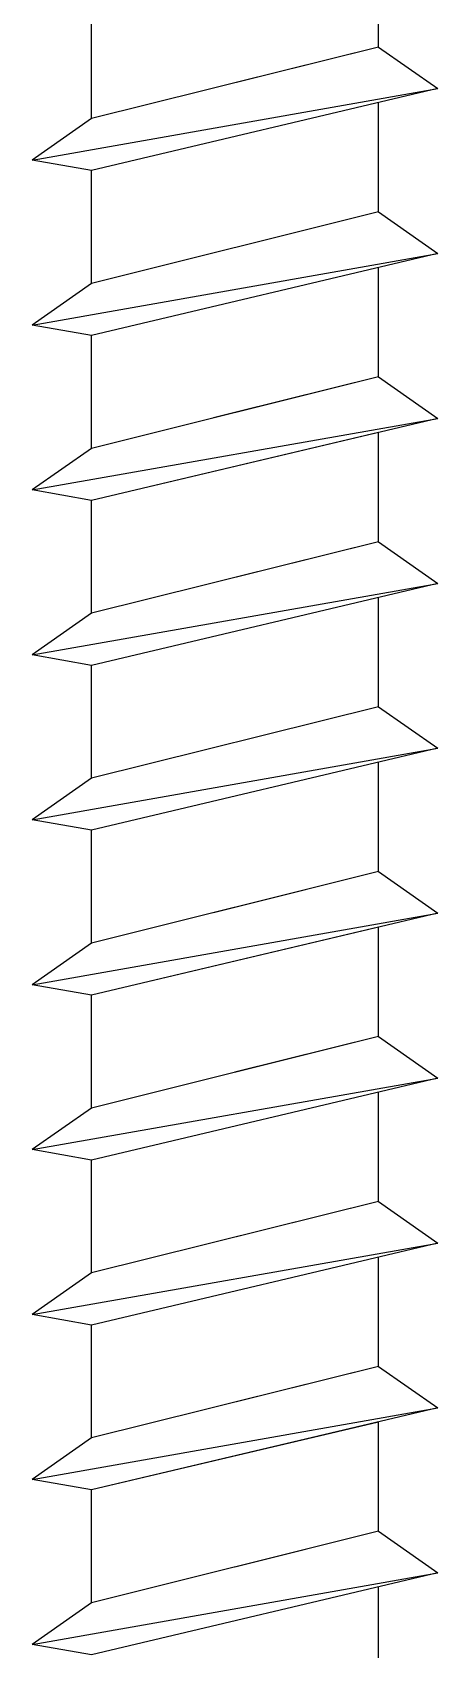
# Model space of a CAD drawing. Header units: inches. Extents: x -2661 to 42767, y -1222 to 9099.
# Drawn here: x -2228.56 to -2228.314, y 2648.769 to 2649.75 of the extents above; entities that cross this region are included whole.
import ezdxf

# ---------------------------------------------------------------- set-up
doc = ezdxf.new("R2010")
doc.units = ezdxf.units.IN
doc.header["$LTSCALE"] = 12
doc.header["$MEASUREMENT"] = 0
doc.layers.add('S-FASTENERS', color=2, linetype='CONTINUOUS')
doc.layers.add('S-SIMPSON', color=2, linetype='CONTINUOUS')

# ---------------------------------------------------------------- blocks, each defined once
blk = doc.blocks.new('SDS.25X8-f')
at = {"layer": 'S-SIMPSON', "color": 1}
for p, q in [((-0.087, -4.72493), (-0.087, -4.7912)), ((-0.087, -4.72493), (-0.087, -4.7912)), ((-0.087, -4.72493), (-0.087, -4.7912)), ((-0.087, -4.72493), (-0.087, -4.7912)), ((-0.087, -4.72493), (-0.087, -4.7912)), ((-0.087, -4.72493), (-0.087, -4.7912)), ((-0.087, -4.72493), (-0.087, -4.7912)), ((-0.087, -4.72493), (-0.087, -4.7912)), ((-0.087, -4.72493), (-0.087, -4.7912)), ((-0.087, -4.72493), (-0.087, -4.7912)), ((-0.123, -4.79972), (0.087, -4.75)), ((-0.123, -4.79972), (0.087, -4.75)), ((-0.123, -4.79972), (0.087, -4.75)), ((-0.123, -4.79972), (0.087, -4.75)), ((0.087, -4.75), (0.123, -4.75635)), ((0.087, -4.75), (0.123, -4.75635)), ((0.087, -4.75), (0.123, -4.75635)), ((0.087, -4.75), (0.123, -4.75635)), ((0.123, -4.75635), (-0.123, -4.79972)), ((0.123, -4.75635), (-0.123, -4.79972)), ((0.123, -4.75635), (-0.123, -4.79972)), ((0.123, -4.75635), (-0.123, -4.79972)), ((0.087, -4.78156), (0.123, -4.75635)), ((0.087, -4.78156), (0.123, -4.75635)), ((0.087, -4.78156), (0.123, -4.75635)), ((0.087, -4.78156), (0.123, -4.75635)), ((-0.087, -4.82493), (0.087, -4.78156)), ((-0.087, -4.82493), (0.087, -4.78156)), ((-0.087, -4.82493), (0.087, -4.78156)), ((-0.087, -4.82493), (0.087, -4.78156)), ((0.087, -4.78156), (0.087, -4.85)), ((0.087, -4.78156), (0.087, -4.85)), ((0.087, -4.78156), (0.087, -4.85)), ((0.087, -4.78156), (0.087, -4.85)), ((0.087, -4.78156), (0.087, -4.85)), ((0.087, -4.78156), (0.087, -4.85)), ((0.087, -4.78156), (0.087, -4.85)), ((0.087, -4.78156), (0.087, -4.85)), ((0.087, -4.78156), (0.087, -4.85)), ((0.087, -4.78156), (0.087, -4.85)), ((0.087, -4.78156), (0.087, -4.85)), ((0.087, -4.78156), (0.087, -4.85)), ((0.087, -4.78156), (0.087, -4.85)), ((0.087, -4.78156), (0.087, -4.85)), ((-0.087, -4.82493), (-0.123, -4.79972)), ((-0.087, -4.82493), (-0.123, -4.79972)), ((-0.087, -4.82493), (-0.123, -4.79972)), ((-0.087, -4.82493), (-0.123, -4.79972)), ((-0.087, -4.82493), (-0.123, -4.79972)), ((-0.087, -4.82493), (0, -4.80324)), ((-0.087, -4.82493), (-0.087, -4.8912)), ((-0.087, -4.82493), (-0.087, -4.8912)), ((-0.087, -4.82493), (-0.087, -4.8912)), ((-0.087, -4.82493), (-0.087, -4.8912)), ((-0.087, -4.82493), (-0.087, -4.8912)), ((-0.087, -4.82493), (-0.087, -4.8912)), ((-0.087, -4.82493), (-0.087, -4.8912)), ((-0.087, -4.82493), (-0.087, -4.8912)), ((-0.087, -4.82493), (-0.087, -4.8912)), ((-0.087, -4.82493), (-0.087, -4.8912)), ((-0.087, -4.82493), (-0.087, -4.8912)), ((-0.087, -4.82493), (-0.087, -4.8912)), ((-0.087, -4.82493), (-0.087, -4.8912)), ((-0.087, -4.82493), (-0.087, -4.8912)), ((-0.087, -4.82493), (-0.087, -4.8912)), ((-0.087, -4.82493), (-0.087, -4.8912)), ((-0.123, -4.89972), (0.087, -4.85)), ((-0.123, -4.89972), (0.087, -4.85)), ((-0.123, -4.89972), (0.087, -4.85)), ((-0.123, -4.89972), (0.087, -4.85)), ((-0.123, -4.89972), (0.087, -4.85)), ((-0.123, -4.89972), (0.087, -4.85)), ((-0.123, -4.89972), (0.087, -4.85)), ((-0.123, -4.89972), (0.087, -4.85)), ((-0.087, -4.8912), (0.087, -4.85)), ((0.087, -4.85), (0.123, -4.85635)), ((0.087, -4.85), (0.123, -4.85635)), ((0.087, -4.85), (0.123, -4.85635)), ((0.087, -4.85), (0.123, -4.85635)), ((0.087, -4.85), (0.123, -4.85635)), ((0.087, -4.85), (0.123, -4.85635)), ((0.087, -4.85), (0.123, -4.85635)), ((0.087, -4.85), (0.123, -4.85635)), ((0.087, -4.85), (0.123, -4.85635)), ((0.123, -4.85635), (-0.123, -4.89972)), ((0.123, -4.85635), (-0.123, -4.89972)), ((0.123, -4.85635), (-0.123, -4.89972)), ((0.123, -4.85635), (-0.123, -4.89972)), ((0.123, -4.85635), (-0.123, -4.89972)), ((0.123, -4.85635), (-0.123, -4.89972)), ((0.123, -4.85635), (-0.123, -4.89972)), ((0.123, -4.85635), (-0.123, -4.89972)), ((0.123, -4.85635), (-0.123, -4.89972)), ((0.087, -4.88156), (0.123, -4.85635)), ((0.087, -4.88156), (0.123, -4.85635)), ((0.087, -4.88156), (0.123, -4.85635)), ((0.087, -4.88156), (0.123, -4.85635)), ((0.087, -4.88156), (0.123, -4.85635)), ((0.087, -4.88156), (0.123, -4.85635)), ((0.087, -4.88156), (0.123, -4.85635)), ((0.087, -4.88156), (0.123, -4.85635)), ((0.087, -4.88156), (0.123, -4.85635)), ((-0.087, -4.92493), (0.087, -4.88156)), ((-0.087, -4.92493), (0.087, -4.88156)), ((-0.087, -4.92493), (0.087, -4.88156)), ((-0.087, -4.92493), (0.087, -4.88156)), ((-0.087, -4.92493), (0.087, -4.88156)), ((-0.087, -4.92493), (0.087, -4.88156)), ((-0.087, -4.92493), (0.087, -4.88156)), ((-0.087, -4.92493), (0.087, -4.88156)), ((-0.087, -4.92493), (0.087, -4.88156)), ((0.087, -4.88156), (0.087, -4.95)), ((0.087, -4.88156), (0.087, -4.95)), ((0.087, -4.88156), (0.087, -4.95)), ((0.087, -4.88156), (0.087, -4.95)), ((0.087, -4.88156), (0.087, -4.95)), ((0.087, -4.88156), (0.087, -4.95)), ((0.087, -4.88156), (0.087, -4.95)), ((0.087, -4.88156), (0.087, -4.95)), ((0.087, -4.88156), (0.087, -4.95)), ((0.087, -4.88156), (0.087, -4.95)), ((0.087, -4.88156), (0.087, -4.95)), ((0.087, -4.88156), (0.087, -4.95)), ((0.087, -4.88156), (0.087, -4.95)), ((0.087, -4.88156), (0.087, -4.95)), ((0.087, -4.88156), (0.087, -4.95)), ((0.087, -4.88156), (0.087, -4.95)), ((0.087, -4.88156), (0.087, -4.95)), ((0.087, -4.88156), (0.087, -4.95)), ((0.087, -4.88156), (0.087, -4.95)), ((0.087, -4.88156), (0.087, -4.95)), ((0.087, -4.88156), (0.087, -4.95)), ((-0.087, -4.92493), (-0.123, -4.89972)), ((-0.087, -4.92493), (-0.123, -4.89972)), ((-0.087, -4.92493), (-0.123, -4.89972)), ((-0.087, -4.92493), (-0.123, -4.89972)), ((-0.087, -4.92493), (-0.123, -4.89972)), ((-0.087, -4.92493), (-0.123, -4.89972)), ((-0.087, -4.92493), (-0.123, -4.89972)), ((-0.087, -4.92493), (-0.123, -4.89972)), ((-0.087, -4.92493), (-0.123, -4.89972)), ((-0.087, -4.92493), (-0.123, -4.89972)), ((-0.087, -4.92493), (-0.123, -4.89972)), ((-0.087, -4.92493), (-0.123, -4.89972)), ((-0.087, -4.92493), (-0.123, -4.89972)), ((-0.087, -4.92493), (0.01301, -4.9)), ((-0.087, -4.92493), (0.01301, -4.9)), ((-0.087, -4.92493), (0.01301, -4.9)), ((-0.087, -4.92493), (0, -4.90324)), ((-0.087, -4.92493), (-0.087, -4.9912)), ((-0.087, -4.92493), (-0.087, -4.9912)), ((-0.087, -4.92493), (-0.087, -4.9912)), ((-0.087, -4.92493), (-0.087, -4.9912)), ((-0.087, -4.92493), (-0.087, -4.9912)), ((-0.087, -4.92493), (-0.087, -4.9912)), ((-0.087, -4.92493), (-0.087, -4.9912)), ((-0.087, -4.92493), (-0.087, -4.9912)), ((-0.087, -4.92493), (-0.087, -4.9912)), ((-0.087, -4.92493), (-0.087, -4.9912)), ((-0.087, -4.92493), (-0.087, -4.9912)), ((-0.087, -4.92493), (-0.087, -4.9912)), ((-0.087, -4.92493), (-0.087, -4.9912)), ((-0.087, -4.92493), (-0.087, -4.9912)), ((-0.087, -4.92493), (-0.087, -4.9912)), ((-0.087, -4.92493), (-0.087, -4.9912)), ((-0.087, -4.92493), (-0.087, -4.9912)), ((-0.087, -4.92493), (-0.087, -4.9912)), ((-0.087, -4.92493), (-0.087, -4.9912)), ((-0.087, -4.92493), (-0.087, -4.9912)), ((-0.087, -4.92493), (-0.087, -4.9912)), ((-0.123, -4.99972), (0.087, -4.95)), ((-0.123, -4.99972), (0.087, -4.95)), ((-0.123, -4.99972), (0.087, -4.95)), ((-0.123, -4.99972), (0.087, -4.95)), ((-0.123, -4.99972), (0.087, -4.95)), ((-0.123, -4.99972), (0.087, -4.95)), ((-0.123, -4.99972), (0.087, -4.95)), ((-0.123, -4.99972), (0.087, -4.95)), ((-0.123, -4.99972), (0.087, -4.95)), ((-0.123, -4.99972), (0.087, -4.95)), ((-0.123, -4.99972), (0.087, -4.95)), ((-0.123, -4.99972), (0.087, -4.95)), ((0.087, -4.95), (0.123, -4.95635)), ((0.087, -4.95), (0.123, -4.95635)), ((0.087, -4.95), (0.123, -4.95635)), ((0.087, -4.95), (0.123, -4.95635)), ((0.087, -4.95), (0.123, -4.95635)), ((0.087, -4.95), (0.123, -4.95635)), ((0.087, -4.95), (0.123, -4.95635)), ((0.087, -4.95), (0.123, -4.95635)), ((0.087, -4.95), (0.123, -4.95635)), ((0.087, -4.95), (0.123, -4.95635)), ((0.087, -4.95), (0.123, -4.95635)), ((0.087, -4.95), (0.123, -4.95635)), ((0.123, -4.95635), (-0.123, -4.99972)), ((0.123, -4.95635), (-0.123, -4.99972)), ((0.123, -4.95635), (-0.123, -4.99972)), ((0.123, -4.95635), (-0.123, -4.99972)), ((0.123, -4.95635), (-0.123, -4.99972)), ((0.123, -4.95635), (-0.123, -4.99972)), ((0.123, -4.95635), (-0.123, -4.99972)), ((0.123, -4.95635), (-0.123, -4.99972)), ((0.123, -4.95635), (-0.123, -4.99972)), ((0.123, -4.95635), (-0.123, -4.99972)), ((0.123, -4.95635), (-0.123, -4.99972)), ((0.123, -4.95635), (-0.123, -4.99972)), ((0.087, -4.98156), (0.123, -4.95635)), ((0.087, -4.98156), (0.123, -4.95635)), ((0.087, -4.98156), (0.123, -4.95635)), ((0.087, -4.98156), (0.123, -4.95635)), ((0.087, -4.98156), (0.123, -4.95635)), ((0.087, -4.98156), (0.123, -4.95635)), ((0.087, -4.98156), (0.123, -4.95635)), ((0.087, -4.98156), (0.123, -4.95635)), ((0.087, -4.98156), (0.123, -4.95635)), ((0.087, -4.98156), (0.123, -4.95635)), ((0.087, -4.98156), (0.123, -4.95635)), ((0.087, -4.98156), (0.123, -4.95635)), ((-0.087, -5.02493), (0.087, -4.98156)), ((-0.087, -5.02493), (0.087, -4.98156)), ((-0.087, -5.02493), (0.087, -4.98156)), ((-0.087, -5.02493), (0.087, -4.98156)), ((-0.087, -5.02493), (0.087, -4.98156)), ((-0.087, -5.02493), (0.087, -4.98156)), ((-0.087, -5.02493), (0.087, -4.98156)), ((-0.087, -5.02493), (0.087, -4.98156)), ((-0.087, -5.02493), (0.087, -4.98156)), ((-0.087, -5.02493), (0.087, -4.98156)), ((-0.087, -5.02493), (0.087, -4.98156)), ((-0.087, -5.02493), (0.087, -4.98156)), ((0.087, -4.98156), (0.087, -5.05)), ((0.087, -4.98156), (0.087, -5.05)), ((0.087, -4.98156), (0.087, -5.05)), ((0.087, -4.98156), (0.087, -5.05)), ((0.087, -4.98156), (0.087, -5.05)), ((0.087, -4.98156), (0.087, -5.05)), ((0.087, -4.98156), (0.087, -5.05)), ((0.087, -4.98156), (0.087, -5.05)), ((0.087, -4.98156), (0.087, -5.05)), ((0.087, -4.98156), (0.087, -5.05)), ((0.087, -4.98156), (0.087, -5.05)), ((0.087, -4.98156), (0.087, -5.05)), ((0.087, -4.98156), (0.087, -5.05)), ((0.087, -4.98156), (0.087, -5.05)), ((0.087, -4.98156), (0.087, -5.05)), ((0.087, -4.98156), (0.087, -5.05)), ((0.087, -4.98156), (0.087, -5.05)), ((0.087, -4.98156), (0.087, -5.05)), ((0.087, -4.98156), (0.087, -5.05)), ((0.087, -4.98156), (0.087, -5.05)), ((0.087, -4.98156), (0.087, -5.05)), ((0.087, -4.98156), (0.087, -5.05)), ((0.087, -4.98156), (0.087, -5.05)), ((0.087, -4.98156), (0.087, -5.05)), ((0.087, -4.98156), (0.087, -5.05)), ((-0.087, -5.02493), (-0.123, -4.99972)), ((-0.087, -5.02493), (-0.123, -4.99972)), ((-0.087, -5.02493), (-0.123, -4.99972)), ((-0.087, -5.02493), (-0.123, -4.99972)), ((-0.087, -5.02493), (-0.123, -4.99972)), ((-0.087, -5.02493), (-0.123, -4.99972)), ((-0.087, -5.02493), (-0.123, -4.99972)), ((-0.087, -5.02493), (-0.123, -4.99972)), ((-0.087, -5.02493), (-0.123, -4.99972)), ((-0.087, -5.02493), (-0.123, -4.99972)), ((-0.087, -5.02493), (-0.123, -4.99972)), ((-0.087, -5.02493), (-0.123, -4.99972)), ((-0.087, -5.02493), (-0.123, -4.99972)), ((-0.087, -5.02493), (-0.123, -4.99972)), ((-0.087, -5.02493), (-0.123, -4.99972)), ((-0.087, -5.02493), (0.01301, -5)), ((-0.087, -5.02493), (0.01301, -5)), ((-0.087, -5.02493), (0.01301, -5)), ((-0.087, -5.02493), (-0.087, -5.0912)), ((-0.087, -5.02493), (-0.087, -5.0912)), ((-0.087, -5.02493), (-0.087, -5.0912)), ((-0.087, -5.02493), (-0.087, -5.0912)), ((-0.087, -5.02493), (-0.087, -5.0912)), ((-0.087, -5.02493), (-0.087, -5.0912)), ((-0.087, -5.02493), (-0.087, -5.0912)), ((-0.087, -5.02493), (-0.087, -5.0912)), ((-0.087, -5.02493), (-0.087, -5.0912)), ((-0.087, -5.02493), (-0.087, -5.0912)), ((-0.087, -5.02493), (-0.087, -5.0912)), ((-0.087, -5.02493), (-0.087, -5.0912)), ((-0.087, -5.02493), (-0.087, -5.0912)), ((-0.087, -5.02493), (-0.087, -5.0912)), ((-0.087, -5.02493), (-0.087, -5.0912)), ((-0.087, -5.02493), (-0.087, -5.0912)), ((-0.087, -5.02493), (-0.087, -5.0912)), ((-0.087, -5.02493), (-0.087, -5.0912)), ((-0.087, -5.02493), (-0.087, -5.0912)), ((-0.087, -5.02493), (-0.087, -5.0912)), ((-0.087, -5.02493), (-0.087, -5.0912)), ((-0.087, -5.02493), (-0.087, -5.0912)), ((-0.087, -5.02493), (-0.087, -5.0912)), ((-0.087, -5.02493), (-0.087, -5.0912)), ((-0.087, -5.02493), (-0.087, -5.0912)), ((-0.123, -5.09972), (0.087, -5.05)), ((-0.123, -5.09972), (0.087, -5.05)), ((-0.123, -5.09972), (0.087, -5.05)), ((-0.123, -5.09972), (0.087, -5.05)), ((-0.123, -5.09972), (0.087, -5.05)), ((-0.123, -5.09972), (0.087, -5.05)), ((-0.123, -5.09972), (0.087, -5.05)), ((-0.123, -5.09972), (0.087, -5.05)), ((-0.123, -5.09972), (0.087, -5.05)), ((-0.123, -5.09972), (0.087, -5.05)), ((-0.123, -5.09972), (0.087, -5.05)), ((-0.123, -5.09972), (0.087, -5.05)), ((-0.123, -5.09972), (0.087, -5.05)), ((-0.123, -5.09972), (0.087, -5.05)), ((-0.123, -5.09972), (0.087, -5.05)), ((-0.123, -5.09972), (0.087, -5.05)), ((-0.123, -5.09972), (0.087, -5.05)), ((-0.123, -5.09972), (0.087, -5.05)), ((-0.123, -5.09972), (0.087, -5.05)), ((0.087, -5.05), (0.123, -5.05635)), ((0.087, -5.05), (0.123, -5.05635)), ((0.087, -5.05), (0.123, -5.05635)), ((0.087, -5.05), (0.123, -5.05635)), ((0.087, -5.05), (0.123, -5.05635)), ((0.087, -5.05), (0.123, -5.05635)), ((0.087, -5.05), (0.123, -5.05635)), ((0.087, -5.05), (0.123, -5.05635)), ((0.087, -5.05), (0.123, -5.05635)), ((0.087, -5.05), (0.123, -5.05635)), ((0.087, -5.05), (0.123, -5.05635)), ((0.087, -5.05), (0.123, -5.05635)), ((0.087, -5.05), (0.123, -5.05635)), ((0.087, -5.05), (0.123, -5.05635)), ((0.087, -5.05), (0.123, -5.05635)), ((0.087, -5.05), (0.123, -5.05635)), ((0.087, -5.05), (0.123, -5.05635)), ((0.087, -5.05), (0.123, -5.05635)), ((0.087, -5.05), (0.123, -5.05635)), ((0.123, -5.05635), (-0.123, -5.09972)), ((0.123, -5.05635), (-0.123, -5.09972)), ((0.123, -5.05635), (-0.123, -5.09972)), ((0.123, -5.05635), (-0.123, -5.09972)), ((0.123, -5.05635), (-0.123, -5.09972)), ((0.123, -5.05635), (-0.123, -5.09972)), ((0.123, -5.05635), (-0.123, -5.09972)), ((0.123, -5.05635), (-0.123, -5.09972)), ((0.123, -5.05635), (-0.123, -5.09972)), ((0.123, -5.05635), (-0.123, -5.09972)), ((0.123, -5.05635), (-0.123, -5.09972)), ((0.123, -5.05635), (-0.123, -5.09972)), ((0.123, -5.05635), (-0.123, -5.09972)), ((0.123, -5.05635), (-0.123, -5.09972)), ((0.123, -5.05635), (-0.123, -5.09972)), ((0.123, -5.05635), (-0.123, -5.09972)), ((0.123, -5.05635), (-0.123, -5.09972)), ((0.123, -5.05635), (-0.123, -5.09972)), ((0.123, -5.05635), (-0.123, -5.09972)), ((0.087, -5.08156), (0.123, -5.05635)), ((0.087, -5.08156), (0.123, -5.05635)), ((0.087, -5.08156), (0.123, -5.05635)), ((0.087, -5.08156), (0.123, -5.05635)), ((0.087, -5.08156), (0.123, -5.05635)), ((0.087, -5.08156), (0.123, -5.05635)), ((0.087, -5.08156), (0.123, -5.05635)), ((0.087, -5.08156), (0.123, -5.05635)), ((0.087, -5.08156), (0.123, -5.05635)), ((0.087, -5.08156), (0.123, -5.05635)), ((0.087, -5.08156), (0.123, -5.05635)), ((0.087, -5.08156), (0.123, -5.05635)), ((0.087, -5.08156), (0.123, -5.05635)), ((0.087, -5.08156), (0.123, -5.05635)), ((0.087, -5.08156), (0.123, -5.05635)), ((0.087, -5.08156), (0.123, -5.05635)), ((0.087, -5.08156), (0.123, -5.05635)), ((0.087, -5.08156), (0.123, -5.05635)), ((0.087, -5.08156), (0.123, -5.05635)), ((-0.087, -5.12493), (0.087, -5.08156)), ((-0.087, -5.12493), (0.087, -5.08156)), ((-0.087, -5.12493), (0.087, -5.08156)), ((-0.087, -5.12493), (0.087, -5.08156)), ((-0.087, -5.12493), (0.087, -5.08156)), ((-0.087, -5.12493), (0.087, -5.08156)), ((-0.087, -5.12493), (0.087, -5.08156)), ((-0.087, -5.12493), (0.087, -5.08156)), ((-0.087, -5.12493), (0.087, -5.08156)), ((-0.087, -5.12493), (0.087, -5.08156)), ((-0.087, -5.12493), (0.087, -5.08156)), ((-0.087, -5.12493), (0.087, -5.08156)), ((-0.087, -5.12493), (0.087, -5.08156)), ((-0.087, -5.12493), (0.087, -5.08156)), ((-0.087, -5.12493), (0.087, -5.08156)), ((-0.087, -5.12493), (0.087, -5.08156)), ((-0.087, -5.12493), (0.087, -5.08156)), ((-0.087, -5.12493), (0.087, -5.08156)), ((-0.087, -5.12493), (0.087, -5.08156)), ((0.087, -5.08156), (0.087, -5.15)), ((0.087, -5.08156), (0.087, -5.15)), ((0.087, -5.08156), (0.087, -5.15)), ((0.087, -5.08156), (0.087, -5.15)), ((0.087, -5.08156), (0.087, -5.15)), ((0.087, -5.08156), (0.087, -5.15)), ((0.087, -5.08156), (0.087, -5.15)), ((0.087, -5.08156), (0.087, -5.15)), ((0.087, -5.08156), (0.087, -5.15)), ((0.087, -5.08156), (0.087, -5.15)), ((0.087, -5.08156), (0.087, -5.15)), ((0.087, -5.08156), (0.087, -5.15)), ((-0.087, -5.12493), (-0.123, -5.09972)), ((-0.087, -5.12493), (-0.123, -5.09972)), ((-0.087, -5.12493), (-0.123, -5.09972)), ((-0.087, -5.12493), (-0.123, -5.09972)), ((-0.087, -5.12493), (-0.123, -5.09972)), ((-0.087, -5.12493), (-0.123, -5.09972)), ((-0.087, -5.12493), (-0.123, -5.09972)), ((-0.087, -5.12493), (-0.123, -5.09972)), ((-0.087, -5.12493), (-0.123, -5.09972)), ((-0.087, -5.12493), (-0.123, -5.09972)), ((-0.087, -5.12493), (-0.123, -5.09972)), ((-0.087, -5.12493), (-0.123, -5.09972)), ((-0.087, -5.12493), (-0.123, -5.09972)), ((-0.087, -5.12493), (-0.123, -5.09972)), ((-0.087, -5.12493), (-0.123, -5.09972)), ((-0.087, -5.12493), (-0.123, -5.09972)), ((-0.087, -5.12493), (-0.123, -5.09972)), ((-0.087, -5.12493), (-0.123, -5.09972)), ((-0.087, -5.12493), (-0.123, -5.09972)), ((-0.087, -5.12493), (-0.123, -5.09972)), ((-0.087, -5.12493), (-0.123, -5.09972)), ((-0.087, -5.12493), (-0.123, -5.09972)), ((-0.087, -5.12493), (-0.123, -5.09972)), ((-0.087, -5.12493), (0, -5.10324)), ((-0.087, -5.12493), (0, -5.10324)), ((-0.087, -5.12493), (0, -5.10324)), ((-0.087, -5.12493), (0, -5.10324)), ((-0.087, -5.12493), (-0.087, -5.1912)), ((-0.087, -5.12493), (-0.087, -5.1912)), ((-0.087, -5.12493), (-0.087, -5.1912)), ((-0.087, -5.12493), (-0.087, -5.1912)), ((-0.087, -5.12493), (-0.087, -5.1912)), ((-0.087, -5.12493), (-0.087, -5.1912)), ((-0.087, -5.12493), (-0.087, -5.1912)), ((-0.087, -5.12493), (-0.087, -5.1912)), ((-0.087, -5.12493), (-0.087, -5.1912)), ((-0.087, -5.12493), (-0.087, -5.1912)), ((-0.087, -5.12493), (-0.087, -5.1912)), ((-0.087, -5.12493), (-0.087, -5.1912)), ((-0.087, -5.12493), (-0.087, -5.1912)), ((-0.087, -5.12493), (-0.087, -5.1912)), ((-0.123, -5.19972), (0.087, -5.15)), ((-0.123, -5.19972), (0.087, -5.15)), ((-0.123, -5.19972), (0.087, -5.15)), ((-0.123, -5.19972), (0.087, -5.15)), ((-0.123, -5.19972), (0.087, -5.15)), ((-0.123, -5.19972), (0.087, -5.15)), ((-0.123, -5.19972), (0.087, -5.15)), ((-0.123, -5.19972), (0.087, -5.15)), ((0.123, -5.15635), (-0.123, -5.19972)), ((0.123, -5.15635), (-0.123, -5.19972)), ((0.123, -5.15635), (-0.123, -5.19972)), ((0.123, -5.15635), (-0.123, -5.19972)), ((0.123, -5.15635), (-0.123, -5.19972)), ((0.123, -5.15635), (-0.123, -5.19972)), ((0.123, -5.15635), (-0.123, -5.19972)), ((0.123, -5.15635), (-0.123, -5.19972)), ((0.123, -5.15635), (-0.123, -5.19972)), ((-0.087, -5.1912), (0.087, -5.15)), ((0.087, -5.15), (0.123, -5.15635)), ((0.087, -5.15), (0.123, -5.15635)), ((0.087, -5.15), (0.123, -5.15635)), ((0.087, -5.15), (0.123, -5.15635)), ((0.087, -5.15), (0.123, -5.15635)), ((0.087, -5.15), (0.123, -5.15635)), ((0.087, -5.15), (0.123, -5.15635)), ((0.087, -5.15), (0.123, -5.15635)), ((0.087, -5.15), (0.123, -5.15635)), ((0.087, -5.18156), (0.123, -5.15635)), ((0.087, -5.18156), (0.123, -5.15635)), ((0.087, -5.18156), (0.123, -5.15635)), ((0.087, -5.18156), (0.123, -5.15635)), ((0.087, -5.18156), (0.123, -5.15635)), ((0.087, -5.18156), (0.123, -5.15635)), ((0.087, -5.18156), (0.123, -5.15635)), ((0.087, -5.18156), (0.123, -5.15635)), ((0.087, -5.18156), (0.123, -5.15635)), ((-0.087, -5.22493), (0.087, -5.18156)), ((-0.087, -5.22493), (0.087, -5.18156)), ((-0.087, -5.22493), (0.087, -5.18156)), ((-0.087, -5.22493), (0.087, -5.18156)), ((-0.087, -5.22493), (0.087, -5.18156)), ((-0.087, -5.22493), (0.087, -5.18156)), ((-0.087, -5.22493), (0.087, -5.18156)), ((-0.087, -5.22493), (0.087, -5.18156)), ((-0.087, -5.22493), (0.087, -5.18156)), ((0.087, -5.18156), (0.087, -5.25)), ((0.087, -5.18156), (0.087, -5.25)), ((0.087, -5.18156), (0.087, -5.25)), ((0.087, -5.18156), (0.087, -5.25)), ((0.087, -5.18156), (0.087, -5.25)), ((0.087, -5.18156), (0.087, -5.25)), ((0.087, -5.18156), (0.087, -5.25)), ((0.087, -5.18156), (0.087, -5.25)), ((0.087, -5.18156), (0.087, -5.25)), ((0.087, -5.18156), (0.087, -5.25)), ((0.087, -5.18156), (0.087, -5.25)), ((0.087, -5.18156), (0.087, -5.25)), ((0.087, -5.18156), (0.087, -5.25)), ((0.087, -5.18156), (0.087, -5.25)), ((0.087, -5.18156), (0.087, -5.25)), ((0.087, -5.18156), (0.087, -5.25)), ((0.087, -5.18156), (0.087, -5.25)), ((-0.087, -5.22493), (-0.123, -5.19972)), ((-0.087, -5.22493), (-0.123, -5.19972)), ((-0.087, -5.22493), (-0.123, -5.19972)), ((-0.087, -5.22493), (-0.123, -5.19972)), ((-0.087, -5.22493), (-0.123, -5.19972)), ((-0.087, -5.22493), (-0.123, -5.19972)), ((-0.087, -5.22493), (-0.123, -5.19972)), ((-0.087, -5.22493), (-0.123, -5.19972)), ((-0.087, -5.22493), (-0.123, -5.19972)), ((-0.087, -5.22493), (-0.123, -5.19972)), ((-0.087, -5.22493), (-0.123, -5.19972)), ((-0.087, -5.22493), (-0.123, -5.19972)), ((-0.087, -5.22493), (-0.123, -5.19972)), ((-0.087, -5.22493), (0.01301, -5.2)), ((-0.087, -5.22493), (0.01301, -5.2)), ((-0.087, -5.22493), (0.01301, -5.2)), ((-0.087, -5.22493), (0, -5.20324)), ((-0.087, -5.22493), (-0.087, -5.2912)), ((-0.087, -5.22493), (-0.087, -5.2912)), ((-0.087, -5.22493), (-0.087, -5.2912)), ((-0.087, -5.22493), (-0.087, -5.2912)), ((-0.087, -5.22493), (-0.087, -5.2912)), ((-0.087, -5.22493), (-0.087, -5.2912)), ((-0.087, -5.22493), (-0.087, -5.2912)), ((-0.087, -5.22493), (-0.087, -5.2912)), ((-0.087, -5.22493), (-0.087, -5.2912)), ((-0.087, -5.22493), (-0.087, -5.2912)), ((-0.087, -5.22493), (-0.087, -5.2912)), ((-0.087, -5.22493), (-0.087, -5.2912)), ((-0.087, -5.22493), (-0.087, -5.2912)), ((-0.087, -5.22493), (-0.087, -5.2912)), ((-0.087, -5.22493), (-0.087, -5.2912)), ((-0.087, -5.22493), (-0.087, -5.2912)), ((-0.123, -5.29972), (0.087, -5.25)), ((-0.123, -5.29972), (0.087, -5.25)), ((-0.123, -5.29972), (0.087, -5.25)), ((-0.123, -5.29972), (0.087, -5.25)), ((-0.123, -5.29972), (0.087, -5.25)), ((-0.123, -5.29972), (0.087, -5.25)), ((-0.123, -5.29972), (0.087, -5.25)), ((-0.123, -5.29972), (0.087, -5.25)), ((-0.123, -5.29972), (0.087, -5.25)), ((-0.123, -5.29972), (0.087, -5.25)), ((-0.123, -5.29972), (0.087, -5.25)), ((-0.123, -5.29972), (0.087, -5.25)), ((0.087, -5.25), (0.123, -5.25635)), ((0.087, -5.25), (0.123, -5.25635)), ((0.087, -5.25), (0.123, -5.25635)), ((0.087, -5.25), (0.123, -5.25635)), ((0.087, -5.25), (0.123, -5.25635)), ((0.087, -5.25), (0.123, -5.25635)), ((0.087, -5.25), (0.123, -5.25635)), ((0.087, -5.25), (0.123, -5.25635)), ((0.087, -5.25), (0.123, -5.25635)), ((0.087, -5.25), (0.123, -5.25635)), ((0.087, -5.25), (0.123, -5.25635)), ((0.087, -5.25), (0.123, -5.25635)), ((0.123, -5.25635), (-0.123, -5.29972)), ((0.123, -5.25635), (-0.123, -5.29972)), ((0.123, -5.25635), (-0.123, -5.29972)), ((0.123, -5.25635), (-0.123, -5.29972)), ((0.123, -5.25635), (-0.123, -5.29972)), ((0.123, -5.25635), (-0.123, -5.29972)), ((0.123, -5.25635), (-0.123, -5.29972)), ((0.123, -5.25635), (-0.123, -5.29972)), ((0.123, -5.25635), (-0.123, -5.29972)), ((0.123, -5.25635), (-0.123, -5.29972)), ((0.123, -5.25635), (-0.123, -5.29972)), ((0.123, -5.25635), (-0.123, -5.29972)), ((0.087, -5.28156), (0.123, -5.25635)), ((0.087, -5.28156), (0.123, -5.25635)), ((0.087, -5.28156), (0.123, -5.25635)), ((0.087, -5.28156), (0.123, -5.25635)), ((0.087, -5.28156), (0.123, -5.25635)), ((0.087, -5.28156), (0.123, -5.25635)), ((0.087, -5.28156), (0.123, -5.25635)), ((0.087, -5.28156), (0.123, -5.25635)), ((0.087, -5.28156), (0.123, -5.25635)), ((0.087, -5.28156), (0.123, -5.25635)), ((0.087, -5.28156), (0.123, -5.25635)), ((0.087, -5.28156), (0.123, -5.25635)), ((-0.087, -5.32493), (0.087, -5.28156)), ((-0.087, -5.32493), (0.087, -5.28156)), ((-0.087, -5.32493), (0.087, -5.28156)), ((-0.087, -5.32493), (0.087, -5.28156)), ((-0.087, -5.32493), (0.087, -5.28156)), ((-0.087, -5.32493), (0.087, -5.28156)), ((-0.087, -5.32493), (0.087, -5.28156)), ((-0.087, -5.32493), (0.087, -5.28156)), ((-0.087, -5.32493), (0.087, -5.28156)), ((-0.087, -5.32493), (0.087, -5.28156)), ((-0.087, -5.32493), (0.087, -5.28156)), ((-0.087, -5.32493), (0.087, -5.28156)), ((0.087, -5.28156), (0.087, -5.35)), ((0.087, -5.28156), (0.087, -5.35)), ((0.087, -5.28156), (0.087, -5.35)), ((0.087, -5.28156), (0.087, -5.35)), ((0.087, -5.28156), (0.087, -5.35)), ((0.087, -5.28156), (0.087, -5.35)), ((0.087, -5.28156), (0.087, -5.35)), ((0.087, -5.28156), (0.087, -5.35)), ((0.087, -5.28156), (0.087, -5.35)), ((0.087, -5.28156), (0.087, -5.35)), ((0.087, -5.28156), (0.087, -5.35)), ((0.087, -5.28156), (0.087, -5.35)), ((0.087, -5.28156), (0.087, -5.35)), ((0.087, -5.28156), (0.087, -5.35)), ((0.087, -5.28156), (0.087, -5.35)), ((0.087, -5.28156), (0.087, -5.35)), ((0.087, -5.28156), (0.087, -5.35)), ((-0.087, -5.32493), (-0.123, -5.29972)), ((-0.087, -5.32493), (-0.123, -5.29972)), ((-0.087, -5.32493), (-0.123, -5.29972)), ((-0.087, -5.32493), (-0.123, -5.29972)), ((-0.087, -5.32493), (-0.123, -5.29972)), ((-0.087, -5.32493), (-0.123, -5.29972)), ((-0.087, -5.32493), (-0.123, -5.29972)), ((-0.087, -5.32493), (-0.123, -5.29972)), ((-0.087, -5.32493), (-0.123, -5.29972)), ((-0.087, -5.32493), (-0.123, -5.29972)), ((-0.087, -5.32493), (-0.123, -5.29972)), ((-0.087, -5.32493), (-0.123, -5.29972)), ((-0.087, -5.32493), (-0.087, -5.3912)), ((-0.087, -5.32493), (-0.087, -5.3912)), ((-0.087, -5.32493), (-0.087, -5.3912)), ((-0.087, -5.32493), (-0.087, -5.3912)), ((-0.087, -5.32493), (-0.087, -5.3912)), ((-0.087, -5.32493), (-0.087, -5.3912)), ((-0.087, -5.32493), (-0.087, -5.3912)), ((-0.087, -5.32493), (-0.087, -5.3912)), ((-0.087, -5.32493), (-0.087, -5.3912)), ((-0.087, -5.32493), (-0.087, -5.3912)), ((-0.087, -5.32493), (-0.087, -5.3912)), ((-0.087, -5.32493), (-0.087, -5.3912)), ((-0.087, -5.32493), (-0.087, -5.3912)), ((-0.087, -5.32493), (-0.087, -5.3912)), ((-0.087, -5.32493), (-0.087, -5.3912)), ((-0.087, -5.32493), (-0.087, -5.3912)), ((-0.087, -5.32493), (-0.087, -5.3912)), ((-0.123, -5.39972), (0.087, -5.35)), ((-0.123, -5.39972), (0.087, -5.35)), ((-0.123, -5.39972), (0.087, -5.35)), ((-0.123, -5.39972), (0.087, -5.35)), ((-0.123, -5.39972), (0.087, -5.35)), ((-0.123, -5.39972), (0.087, -5.35)), ((-0.123, -5.39972), (0.087, -5.35)), ((-0.123, -5.39972), (0.087, -5.35)), ((-0.123, -5.39972), (0.087, -5.35)), ((-0.123, -5.39972), (0.087, -5.35)), ((-0.123, -5.39972), (0.087, -5.35)), ((-0.123, -5.39972), (0.087, -5.35)), ((-0.123, -5.39972), (0.087, -5.35)), ((-0.123, -5.39972), (0.087, -5.35)), ((-0.123, -5.39972), (0.087, -5.35)), ((0.087, -5.35), (0.123, -5.35635)), ((0.087, -5.35), (0.123, -5.35635)), ((0.087, -5.35), (0.123, -5.35635)), ((0.087, -5.35), (0.123, -5.35635)), ((0.087, -5.35), (0.123, -5.35635)), ((0.087, -5.35), (0.123, -5.35635)), ((0.087, -5.35), (0.123, -5.35635)), ((0.087, -5.35), (0.123, -5.35635)), ((0.087, -5.35), (0.123, -5.35635)), ((0.087, -5.35), (0.123, -5.35635)), ((0.087, -5.35), (0.123, -5.35635)), ((0.087, -5.35), (0.123, -5.35635)), ((0.087, -5.35), (0.123, -5.35635)), ((0.087, -5.35), (0.123, -5.35635)), ((0.087, -5.35), (0.123, -5.35635)), ((0.123, -5.35635), (-0.123, -5.39972)), ((0.123, -5.35635), (-0.123, -5.39972)), ((0.123, -5.35635), (-0.123, -5.39972)), ((0.123, -5.35635), (-0.123, -5.39972)), ((0.123, -5.35635), (-0.123, -5.39972)), ((0.123, -5.35635), (-0.123, -5.39972)), ((0.123, -5.35635), (-0.123, -5.39972)), ((0.123, -5.35635), (-0.123, -5.39972)), ((0.123, -5.35635), (-0.123, -5.39972)), ((0.123, -5.35635), (-0.123, -5.39972)), ((0.123, -5.35635), (-0.123, -5.39972)), ((0.123, -5.35635), (-0.123, -5.39972)), ((0.123, -5.35635), (-0.123, -5.39972)), ((0.123, -5.35635), (-0.123, -5.39972)), ((0.123, -5.35635), (-0.123, -5.39972)), ((0.087, -5.38156), (0.123, -5.35635)), ((0.087, -5.38156), (0.123, -5.35635)), ((0.087, -5.38156), (0.123, -5.35635)), ((0.087, -5.38156), (0.123, -5.35635)), ((0.087, -5.38156), (0.123, -5.35635)), ((0.087, -5.38156), (0.123, -5.35635)), ((0.087, -5.38156), (0.123, -5.35635)), ((0.087, -5.38156), (0.123, -5.35635)), ((0.087, -5.38156), (0.123, -5.35635)), ((0.087, -5.38156), (0.123, -5.35635)), ((0.087, -5.38156), (0.123, -5.35635)), ((0.087, -5.38156), (0.123, -5.35635)), ((0.087, -5.38156), (0.123, -5.35635)), ((0.087, -5.38156), (0.123, -5.35635)), ((0.087, -5.38156), (0.123, -5.35635)), ((-0.087, -5.42493), (0.087, -5.38156)), ((-0.087, -5.42493), (0.087, -5.38156)), ((-0.087, -5.42493), (0.087, -5.38156)), ((-0.087, -5.42493), (0.087, -5.38156)), ((-0.087, -5.42493), (0.087, -5.38156)), ((-0.087, -5.42493), (0.087, -5.38156)), ((-0.087, -5.42493), (0.087, -5.38156)), ((-0.087, -5.42493), (0.087, -5.38156)), ((-0.087, -5.42493), (0.087, -5.38156)), ((-0.087, -5.42493), (0.087, -5.38156)), ((-0.087, -5.42493), (0.087, -5.38156)), ((-0.087, -5.42493), (0.087, -5.38156)), ((-0.087, -5.42493), (0.087, -5.38156)), ((-0.087, -5.42493), (0.087, -5.38156)), ((-0.087, -5.42493), (0.087, -5.38156)), ((0.087, -5.38156), (0.087, -5.45)), ((0.087, -5.38156), (0.087, -5.45)), ((0.087, -5.38156), (0.087, -5.45)), ((0.087, -5.38156), (0.087, -5.45)), ((0.087, -5.38156), (0.087, -5.45)), ((0.087, -5.38156), (0.087, -5.45)), ((0.087, -5.38156), (0.087, -5.45)), ((0.087, -5.38156), (0.087, -5.45)), ((0.087, -5.38156), (0.087, -5.45)), ((0.087, -5.38156), (0.087, -5.45)), ((0.087, -5.38156), (0.087, -5.45)), ((0.087, -5.38156), (0.087, -5.45)), ((0.087, -5.38156), (0.087, -5.45)), ((0.087, -5.38156), (0.087, -5.45)), ((0.087, -5.38156), (0.087, -5.45)), ((0.087, -5.38156), (0.087, -5.45)), ((0.087, -5.38156), (0.087, -5.45)), ((0.087, -5.38156), (0.087, -5.45)), ((-0.087, -5.42493), (-0.123, -5.39972)), ((-0.087, -5.42493), (-0.123, -5.39972)), ((-0.087, -5.42493), (-0.123, -5.39972)), ((-0.087, -5.42493), (-0.123, -5.39972)), ((-0.087, -5.42493), (-0.123, -5.39972)), ((-0.087, -5.42493), (-0.123, -5.39972)), ((-0.087, -5.42493), (-0.123, -5.39972)), ((-0.087, -5.42493), (-0.123, -5.39972)), ((-0.087, -5.42493), (-0.123, -5.39972)), ((-0.087, -5.42493), (-0.123, -5.39972)), ((-0.087, -5.42493), (-0.123, -5.39972)), ((-0.087, -5.42493), (-0.123, -5.39972)), ((-0.087, -5.42493), (-0.123, -5.39972)), ((-0.087, -5.42493), (-0.123, -5.39972)), ((-0.087, -5.42493), (-0.123, -5.39972)), ((-0.087, -5.42493), (-0.123, -5.39972)), ((-0.087, -5.42493), (-0.123, -5.39972)), ((-0.087, -5.42493), (-0.123, -5.39972)), ((-0.087, -5.42493), (0, -5.40324)), ((-0.087, -5.42493), (0, -5.40324)), ((-0.087, -5.42493), (0, -5.40324)), ((-0.087, -5.42493), (-0.087, -5.4912)), ((-0.087, -5.42493), (-0.087, -5.4912)), ((-0.087, -5.42493), (-0.087, -5.4912)), ((-0.087, -5.42493), (-0.087, -5.4912)), ((-0.087, -5.42493), (-0.087, -5.4912)), ((-0.087, -5.42493), (-0.087, -5.4912)), ((-0.087, -5.42493), (-0.087, -5.4912)), ((-0.087, -5.42493), (-0.087, -5.4912)), ((-0.087, -5.42493), (-0.087, -5.4912)), ((-0.087, -5.42493), (-0.087, -5.4912)), ((-0.087, -5.42493), (-0.087, -5.4912)), ((-0.087, -5.42493), (-0.087, -5.4912)), ((-0.123, -5.49972), (0.087, -5.45)), ((-0.123, -5.49972), (0.087, -5.45)), ((-0.123, -5.49972), (0.087, -5.45)), ((-0.123, -5.49972), (0.087, -5.45)), ((-0.123, -5.49972), (0.087, -5.45)), ((-0.123, -5.49972), (0.087, -5.45)), ((-0.123, -5.49972), (0.087, -5.45)), ((-0.123, -5.49972), (0.087, -5.45)), ((-0.087, -5.4912), (0.087, -5.45)), ((0.087, -5.45), (0.123, -5.45635)), ((0.087, -5.45), (0.123, -5.45635)), ((0.087, -5.45), (0.123, -5.45635)), ((0.087, -5.45), (0.123, -5.45635)), ((0.087, -5.45), (0.123, -5.45635)), ((0.087, -5.45), (0.123, -5.45635)), ((0.087, -5.45), (0.123, -5.45635)), ((0.087, -5.45), (0.123, -5.45635)), ((0.087, -5.45), (0.123, -5.45635)), ((0.123, -5.45635), (-0.123, -5.49972)), ((0.123, -5.45635), (-0.123, -5.49972)), ((0.123, -5.45635), (-0.123, -5.49972)), ((0.123, -5.45635), (-0.123, -5.49972)), ((0.123, -5.45635), (-0.123, -5.49972)), ((0.123, -5.45635), (-0.123, -5.49972)), ((0.123, -5.45635), (-0.123, -5.49972)), ((0.123, -5.45635), (-0.123, -5.49972)), ((0.123, -5.45635), (-0.123, -5.49972)), ((0.087, -5.48156), (0.123, -5.45635)), ((0.087, -5.48156), (0.123, -5.45635)), ((0.087, -5.48156), (0.123, -5.45635)), ((0.087, -5.48156), (0.123, -5.45635)), ((0.087, -5.48156), (0.123, -5.45635)), ((0.087, -5.48156), (0.123, -5.45635)), ((0.087, -5.48156), (0.123, -5.45635)), ((0.087, -5.48156), (0.123, -5.45635)), ((0.087, -5.48156), (0.123, -5.45635)), ((-0.087, -5.52493), (0.087, -5.48156)), ((-0.087, -5.52493), (0.087, -5.48156)), ((-0.087, -5.52493), (0.087, -5.48156)), ((-0.087, -5.52493), (0.087, -5.48156)), ((-0.087, -5.52493), (0.087, -5.48156)), ((-0.087, -5.52493), (0.087, -5.48156)), ((-0.087, -5.52493), (0.087, -5.48156)), ((-0.087, -5.52493), (0.087, -5.48156)), ((-0.087, -5.52493), (0.087, -5.48156)), ((0.087, -5.48156), (0.087, -5.55)), ((0.087, -5.48156), (0.087, -5.55)), ((0.087, -5.48156), (0.087, -5.55)), ((0.087, -5.48156), (0.087, -5.55)), ((0.087, -5.48156), (0.087, -5.55)), ((0.087, -5.48156), (0.087, -5.55)), ((0.087, -5.48156), (0.087, -5.55)), ((0.087, -5.48156), (0.087, -5.55)), ((0.087, -5.48156), (0.087, -5.55)), ((0.087, -5.48156), (0.087, -5.55)), ((0.087, -5.48156), (0.087, -5.55)), ((0.087, -5.48156), (0.087, -5.55)), ((0.087, -5.48156), (0.087, -5.55)), ((-0.087, -5.52493), (-0.123, -5.49972)), ((-0.087, -5.52493), (-0.123, -5.49972)), ((-0.087, -5.52493), (-0.123, -5.49972)), ((-0.087, -5.52493), (-0.123, -5.49972)), ((-0.087, -5.52493), (-0.123, -5.49972)), ((-0.087, -5.52493), (-0.123, -5.49972)), ((-0.087, -5.52493), (-0.123, -5.49972)), ((-0.087, -5.52493), (-0.123, -5.49972)), ((-0.087, -5.52493), (-0.123, -5.49972)), ((-0.087, -5.52493), (-0.123, -5.49972)), ((-0.087, -5.52493), (-0.123, -5.49972)), ((-0.087, -5.52493), (-0.123, -5.49972)), ((-0.087, -5.52493), (-0.123, -5.49972)), ((-0.087, -5.52493), (0.01301, -5.5)), ((-0.087, -5.52493), (0.01301, -5.5)), ((-0.087, -5.52493), (0.01301, -5.5)), ((-0.087, -5.52493), (0, -5.50324)), ((-0.087, -5.52493), (-0.087, -5.5912)), ((-0.087, -5.52493), (-0.087, -5.5912)), ((-0.087, -5.52493), (-0.087, -5.5912)), ((-0.087, -5.52493), (-0.087, -5.5912)), ((-0.087, -5.52493), (-0.087, -5.5912)), ((-0.087, -5.52493), (-0.087, -5.5912)), ((-0.087, -5.52493), (-0.087, -5.5912)), ((-0.087, -5.52493), (-0.087, -5.5912)), ((-0.087, -5.52493), (-0.087, -5.5912)), ((-0.087, -5.52493), (-0.087, -5.5912)), ((-0.087, -5.52493), (-0.087, -5.5912)), ((-0.123, -5.59972), (0.087, -5.55)), ((-0.123, -5.59972), (0.087, -5.55)), ((-0.123, -5.59972), (0.087, -5.55)), ((-0.123, -5.59972), (0.087, -5.55)), ((-0.123, -5.59972), (0.087, -5.55)), ((-0.123, -5.59972), (0.087, -5.55)), ((-0.123, -5.59972), (0.087, -5.55)), ((-0.123, -5.59972), (0.087, -5.55)), ((-0.123, -5.59972), (0.087, -5.55)), ((0.087, -5.55), (0.123, -5.55635)), ((0.087, -5.55), (0.123, -5.55635)), ((0.087, -5.55), (0.123, -5.55635)), ((0.087, -5.55), (0.123, -5.55635)), ((0.087, -5.55), (0.123, -5.55635)), ((0.087, -5.55), (0.123, -5.55635)), ((0.087, -5.55), (0.123, -5.55635)), ((0.087, -5.55), (0.123, -5.55635)), ((0.087, -5.55), (0.123, -5.55635)), ((0.123, -5.55635), (-0.123, -5.59972)), ((0.123, -5.55635), (-0.123, -5.59972)), ((0.123, -5.55635), (-0.123, -5.59972)), ((0.123, -5.55635), (-0.123, -5.59972)), ((0.123, -5.55635), (-0.123, -5.59972)), ((0.123, -5.55635), (-0.123, -5.59972)), ((0.123, -5.55635), (-0.123, -5.59972)), ((0.123, -5.55635), (-0.123, -5.59972)), ((0.123, -5.55635), (-0.123, -5.59972)), ((0.087, -5.58156), (0.123, -5.55635)), ((0.087, -5.58156), (0.123, -5.55635)), ((0.087, -5.58156), (0.123, -5.55635)), ((0.087, -5.58156), (0.123, -5.55635)), ((0.087, -5.58156), (0.123, -5.55635)), ((0.087, -5.58156), (0.123, -5.55635)), ((0.087, -5.58156), (0.123, -5.55635)), ((0.087, -5.58156), (0.123, -5.55635)), ((0.087, -5.58156), (0.123, -5.55635)), ((-0.087, -5.62493), (0.087, -5.58156)), ((-0.087, -5.62493), (0.087, -5.58156)), ((-0.087, -5.62493), (0.087, -5.58156)), ((-0.087, -5.62493), (0.087, -5.58156)), ((-0.087, -5.62493), (0.087, -5.58156)), ((-0.087, -5.62493), (0.087, -5.58156)), ((-0.087, -5.62493), (0.087, -5.58156)), ((-0.087, -5.62493), (0.087, -5.58156)), ((-0.087, -5.62493), (0.087, -5.58156)), ((0.087, -5.58156), (0.087, -5.65)), ((0.087, -5.58156), (0.087, -5.65)), ((0.087, -5.58156), (0.087, -5.65)), ((0.087, -5.58156), (0.087, -5.65)), ((0.087, -5.58156), (0.087, -5.65)), ((0.087, -5.58156), (0.087, -5.65)), ((0.087, -5.58156), (0.087, -5.65)), ((0.087, -5.58156), (0.087, -5.65)), ((0.087, -5.58156), (0.087, -5.65)), ((0.087, -5.58156), (0.087, -5.65)), ((0.087, -5.58156), (0.087, -5.65)), ((-0.087, -5.62493), (-0.123, -5.59972)), ((-0.087, -5.62493), (-0.123, -5.59972)), ((-0.087, -5.62493), (-0.123, -5.59972)), ((-0.087, -5.62493), (-0.123, -5.59972)), ((-0.087, -5.62493), (-0.123, -5.59972)), ((-0.087, -5.62493), (-0.123, -5.59972)), ((-0.087, -5.62493), (-0.123, -5.59972)), ((-0.087, -5.62493), (-0.123, -5.59972)), ((-0.087, -5.62493), (-0.123, -5.59972)), ((-0.087, -5.62493), (-0.087, -5.6912)), ((-0.087, -5.62493), (-0.087, -5.6912)), ((-0.087, -5.62493), (-0.087, -5.6912)), ((-0.087, -5.62493), (-0.087, -5.6912)), ((-0.087, -5.62493), (-0.087, -5.6912)), ((-0.087, -5.62493), (-0.087, -5.6912)), ((-0.087, -5.62493), (-0.087, -5.6912)), ((-0.087, -5.62493), (-0.087, -5.6912)), ((-0.087, -5.62493), (-0.087, -5.6912)), ((-0.087, -5.62493), (-0.087, -5.6912)), ((-0.087, -5.62493), (-0.087, -5.6912)), ((-0.123, -5.69972), (0.087, -5.65)), ((-0.123, -5.69972), (0.087, -5.65)), ((-0.123, -5.69972), (0.087, -5.65)), ((-0.123, -5.69972), (0.087, -5.65)), ((-0.123, -5.69972), (0.087, -5.65)), ((-0.123, -5.69972), (0.087, -5.65)), ((-0.123, -5.69972), (0.087, -5.65)), ((-0.123, -5.69972), (0.087, -5.65)), ((-0.123, -5.69972), (0.087, -5.65)), ((-0.123, -5.69972), (0.087, -5.65)), ((-0.123, -5.69972), (0.087, -5.65)), ((0.123, -5.65635), (-0.123, -5.69972)), ((0.123, -5.65635), (-0.123, -5.69972)), ((0.123, -5.65635), (-0.123, -5.69972)), ((0.123, -5.65635), (-0.123, -5.69972)), ((0.123, -5.65635), (-0.123, -5.69972)), ((0.123, -5.65635), (-0.123, -5.69972)), ((0.123, -5.65635), (-0.123, -5.69972)), ((0.123, -5.65635), (-0.123, -5.69972)), ((0.123, -5.65635), (-0.123, -5.69972)), ((0.123, -5.65635), (-0.123, -5.69972)), ((0.123, -5.65635), (-0.123, -5.69972)), ((0.087, -5.65), (0.123, -5.65635)), ((0.087, -5.65), (0.123, -5.65635)), ((0.087, -5.65), (0.123, -5.65635)), ((0.087, -5.65), (0.123, -5.65635)), ((0.087, -5.65), (0.123, -5.65635)), ((0.087, -5.65), (0.123, -5.65635)), ((0.087, -5.65), (0.123, -5.65635)), ((0.087, -5.65), (0.123, -5.65635)), ((0.087, -5.65), (0.123, -5.65635)), ((0.087, -5.65), (0.123, -5.65635)), ((0.087, -5.65), (0.123, -5.65635)), ((0.087, -5.68156), (0.123, -5.65635)), ((0.087, -5.68156), (0.123, -5.65635)), ((0.087, -5.68156), (0.123, -5.65635)), ((0.087, -5.68156), (0.123, -5.65635)), ((0.087, -5.68156), (0.123, -5.65635)), ((0.087, -5.68156), (0.123, -5.65635)), ((0.087, -5.68156), (0.123, -5.65635)), ((0.087, -5.68156), (0.123, -5.65635)), ((0.087, -5.68156), (0.123, -5.65635)), ((0.087, -5.68156), (0.123, -5.65635)), ((0.087, -5.68156), (0.123, -5.65635)), ((-0.087, -5.72493), (0.087, -5.68156)), ((-0.087, -5.72493), (0.087, -5.68156)), ((-0.087, -5.72493), (0.087, -5.68156)), ((-0.087, -5.72493), (0.087, -5.68156)), ((-0.087, -5.72493), (0.087, -5.68156)), ((-0.087, -5.72493), (0.087, -5.68156)), ((-0.087, -5.72493), (0.087, -5.68156)), ((-0.087, -5.72493), (0.087, -5.68156)), ((-0.087, -5.72493), (0.087, -5.68156)), ((-0.087, -5.72493), (0.087, -5.68156)), ((-0.087, -5.72493), (0.087, -5.68156)), ((0.087, -5.68156), (0.087, -5.75)), ((0.087, -5.68156), (0.087, -5.75)), ((0.087, -5.68156), (0.087, -5.75)), ((0.087, -5.68156), (0.087, -5.75)), ((0.087, -5.68156), (0.087, -5.75)), ((0.087, -5.68156), (0.087, -5.75)), ((0.087, -5.68156), (0.087, -5.75)), ((0.087, -5.68156), (0.087, -5.75)), ((-0.087, -5.72493), (-0.123, -5.69972)), ((-0.087, -5.72493), (-0.123, -5.69972)), ((-0.087, -5.72493), (-0.123, -5.69972)), ((-0.087, -5.72493), (-0.123, -5.69972)), ((-0.087, -5.72493), (-0.123, -5.69972)), ((-0.087, -5.72493), (-0.123, -5.69972)), ((-0.087, -5.72493), (-0.123, -5.69972)), ((-0.087, -5.72493), (-0.123, -5.69972)), ((-0.087, -5.72493), (-0.123, -5.69972)), ((-0.087, -5.72493), (-0.123, -5.69972)), ((-0.087, -5.72493), (-0.123, -5.69972)), ((-0.087, -5.72493), (-0.123, -5.69972)), ((-0.087, -5.72493), (-0.123, -5.69972)), ((-0.087, -5.72493), (0, -5.70324)), ((-0.087, -5.72493), (0, -5.70324)), ((-0.087, -5.72493), (-0.087, -5.7912)), ((-0.087, -5.72493), (-0.087, -5.7912)), ((-0.087, -5.72493), (-0.087, -5.7912)), ((-0.087, -5.72493), (-0.087, -5.7912)), ((-0.087, -5.72493), (-0.087, -5.7912)), ((-0.087, -5.72493), (-0.087, -5.7912)), ((-0.087, -5.72493), (-0.087, -5.7912)), ((-0.087, -5.72493), (-0.087, -5.7912)), ((-0.087, -5.72493), (-0.087, -5.7912)), ((-0.087, -5.72493), (-0.087, -5.7912))]:
    blk.add_line(p, q, dxfattribs=at)
blk = doc.blocks.new('*U1364')
at = {"layer": 'S-FASTENERS'}
blk.add_blockref('SDS.25X8-f', (0, 0), dxfattribs=at)

msp = doc.modelspace()

# ---------------------------------------------------------------- block references
at = {"layer": 'S-FASTENERS', "rotation": 180}
msp.add_blockref('*U1364', (-2228.43709, 2644.01601), dxfattribs=at)

doc.saveas('drawing.dxf')
